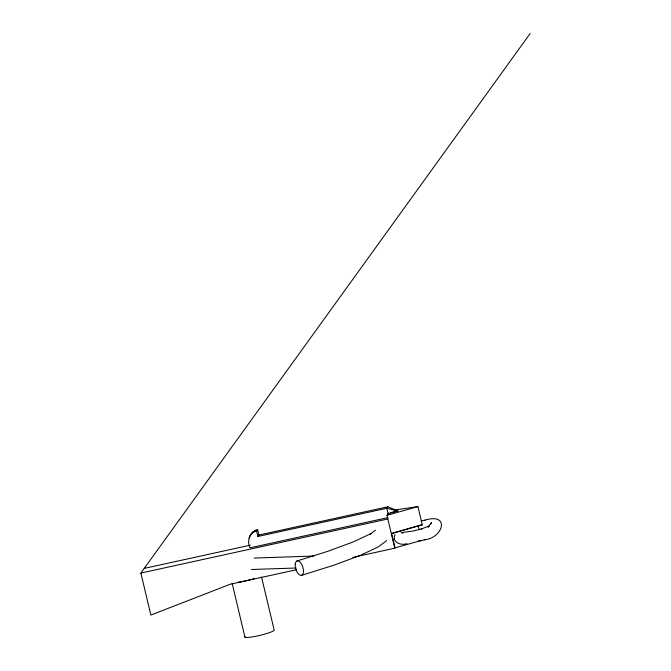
<?xml version="1.0" encoding="UTF-8"?>
<svg xmlns="http://www.w3.org/2000/svg" width="671" height="671" viewBox="0 0 671 671"><rect width="100%" height="100%" fill="white"/><g stroke="black" fill="none" stroke-linecap="round" stroke-linejoin="round"><path stroke-width="1.01" d="M257.605 529.553L256.548 531.013L257.857 536.49L258.914 535.03L257.605 529.553C249.847 531.491 246.609 540.91 249.964 547.83L387.981 517.601M251.189 534.057L249.033 537.941M395.11 534.485C391.185 541.791 401.006 546.119 406.928 543.585M430.816 523.942L431.419 522.608L428.098 527.196L429.214 526.014L421.162 529L421.69 528.857L413.411 530.971L401.258 532.623L402.986 533.16M296.624 569.704L230.153 584.256L150.874 615.072L140.868 573.068L530.132 33.55M250.132 535.517L252.892 532.002M251.835 533.462L255.081 530.467M388.132 513.726L397.811 510.992L387.88 506.79L386.823 508.249L257.857 536.49M352.871 557.383L394.8 548.199L386.966 515.328L388.66 512.996M419.115 529.645L418.192 525.745L391.319 533.596L422.277 524.848L417.932 506.588L394.439 510.061M375.483 530.165L369.897 534.418L371.382 533.378L353.634 541.765L328.22 551.185L296.674 561.073M386.739 540.558L378.318 546.873L360.084 555.479L333.973 565.167L302 575.19M254.024 531.927L256.548 531.013M424.298 539.811C443.338 538.293 450.501 512.124 424.584 520.251M386.966 515.328L417.932 506.588M421.673 540.356L395.034 547.88L391.554 533.269M420.138 540.943L424.827 539.669M258.914 535.03L387.88 506.79M390.69 512.552L397.811 510.992L386.823 508.249L388.274 514.338M144.248 568.404L250.384 545.162M140.868 573.068L387.838 518.985M421.229 520.922L425.154 520.134M394.934 511.419L397.811 510.992M419.216 525.301L422.277 524.848M418.578 540.809L420.642 540.507M254.057 558.062L313.692 556.049M251.399 569.503L296.163 568.002M261.539 577.052L274.103 629.809A15.139 1.896 -13.4 0 1 259.769 635.403A15.139 1.896 -13.4 0 1 244.898 636.712M232.149 583.435L244.957 637.207M254.049 578.62A15.139 1.896 -13.4 0 1 252.338 579.14M251.44 579.392A15.139 1.896 -13.4 0 1 237.702 582.344M295.198 564.529A7.566 3.657 72.6 0 0 301.078 575.433A7.566 3.657 72.6 0 0 301.74 564.437A7.566 3.657 72.6 0 0 295.198 564.529"/></g></svg>
